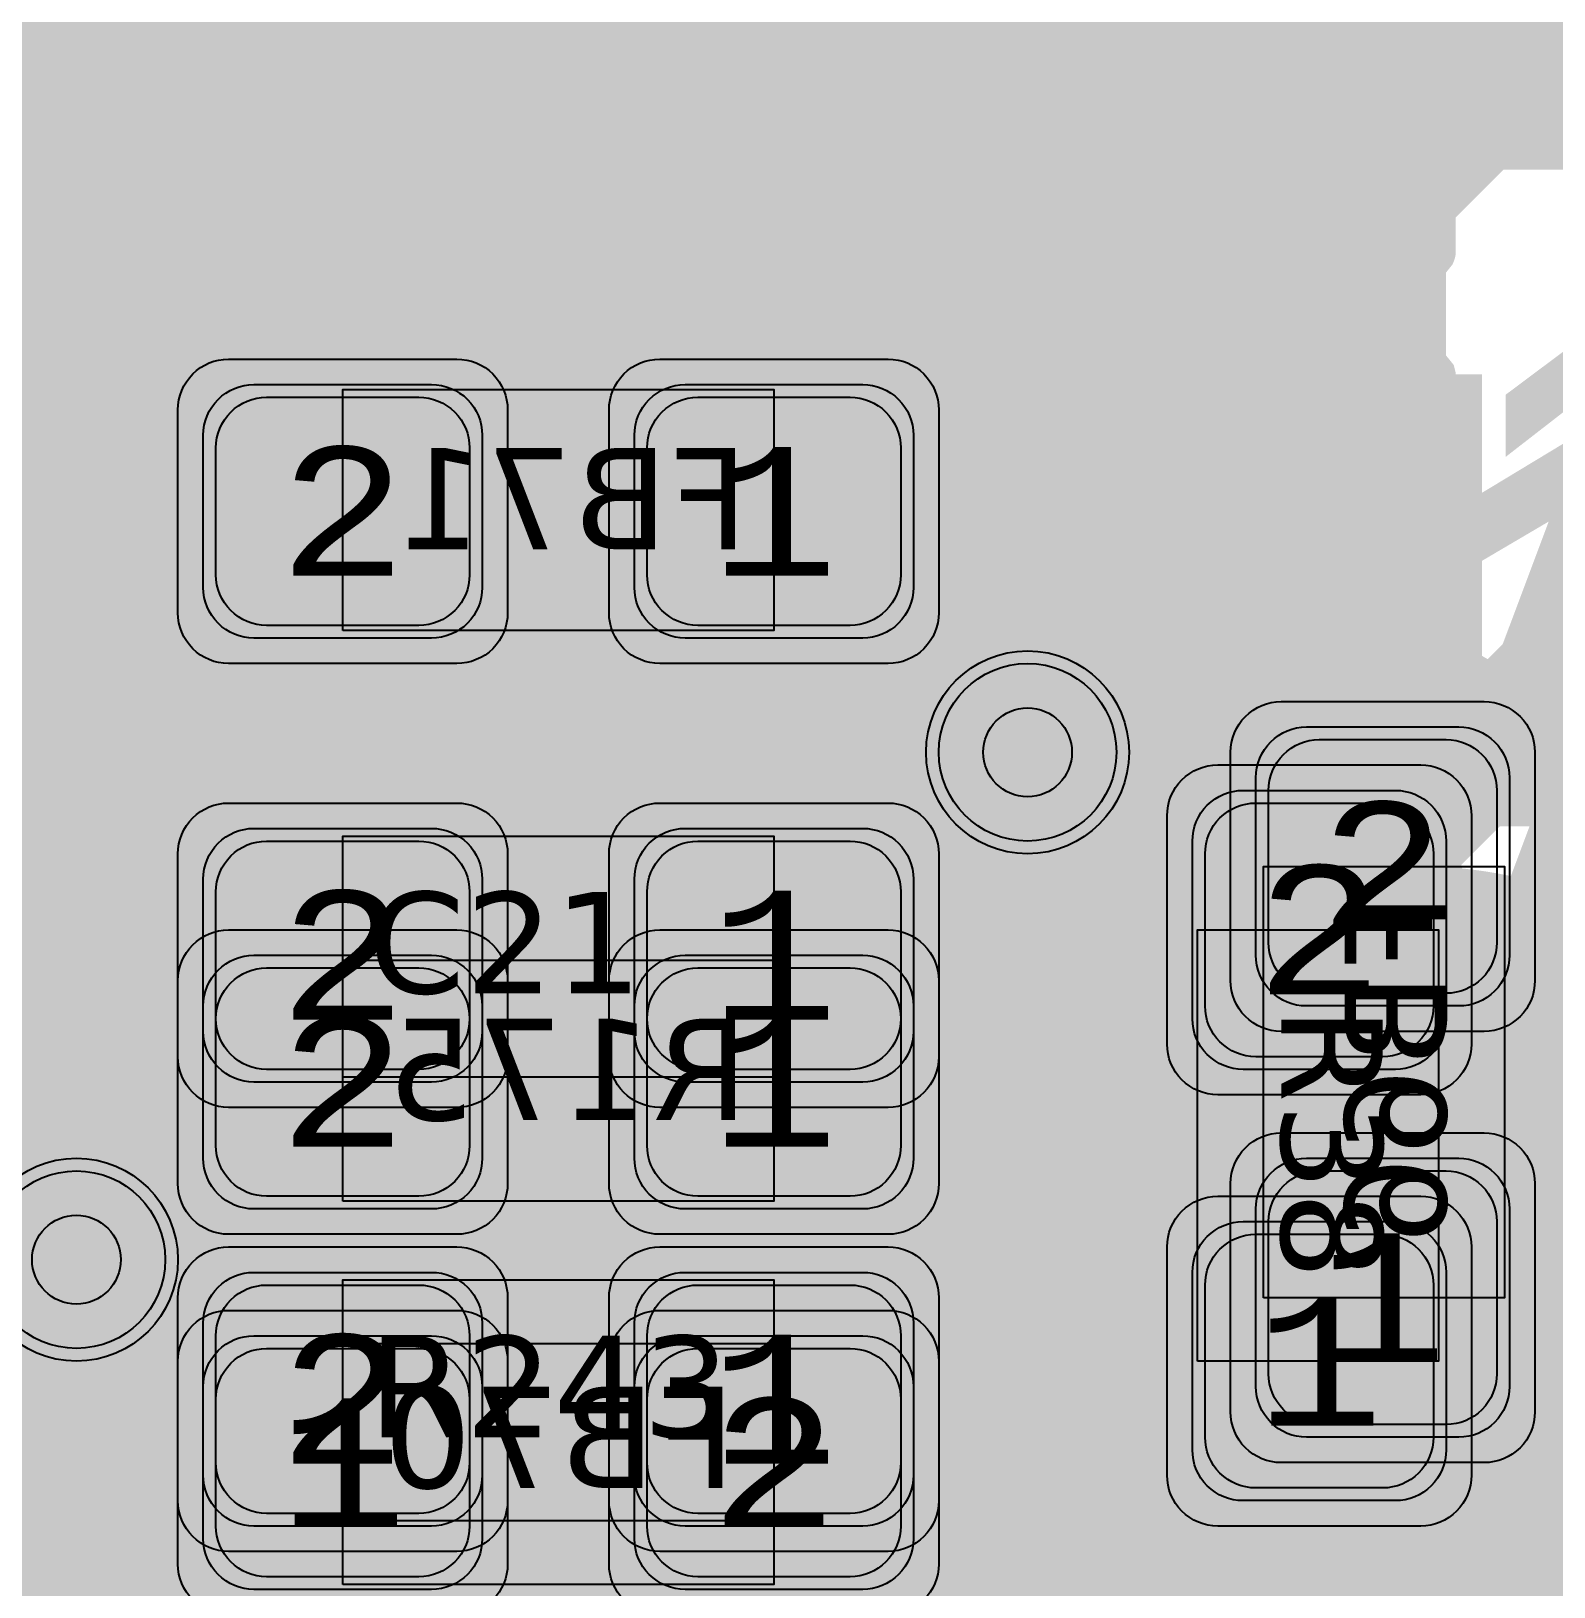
# Model space of a CAD drawing. Extents: x -28 to 199, y -61 to 255.
# Drawn here: x 46.42 to 52.42, y 125.01 to 131.14 of the extents above; entities that cross this region are included whole.
import ezdxf
from ezdxf.enums import TextEntityAlignment as Align

# ---------------------------------------------------------------- set-up
doc = ezdxf.new("R2010")
doc.units = 0
doc.header["$MEASUREMENT"] = 0
for name, color, linetype in [('ASSEMBLY_OUTLINES_BTM', 191, 'CONTINUOUS'), ('ASSEMBLY_OUTLINES_TOP', 102, 'CONTINUOUS'), ('ASSEMBLY_PART_NUMBERS_BTM', 191, 'CONTINUOUS'), ('ASSEMBLY_PART_NUMBERS_TOP', 102, 'CONTINUOUS'), ('ASSEMBLY_REF_DES_BTM', 191, 'CONTINUOUS'), ('ASSEMBLY_REF_DES_TOP', 102, 'CONTINUOUS'), ('DRILL_DRAWING', 21, 'CONTINUOUS'), ('GENERATED_SILKSCREEN_BTM', 255, 'CONTINUOUS'), ('GENERATED_SILKSCREEN_TOP', 140, 'CONTINUOUS'), ('PART_PADS_SMD_BTM', 10, 'CONTINUOUS'), ('PART_PADS_SMD_TOP', 150, 'CONTINUOUS'), ('PIN_NUMBERS_BTM', 8, 'CONTINUOUS'), ('PIN_NUMBERS_TOP', 8, 'CONTINUOUS'), ('PLACEMENT_OUTLINES_BTM', 222, 'CONTINUOUS'), ('PLACEMENT_OUTLINES_TOP', 130, 'CONTINUOUS'), ('PLANE_SHAPES_LAYER_2', 230, 'CONTINUOUS'), ('PLANE_SHAPES_LAYER_3', 81, 'CONTINUOUS'), ('SILKSCREEN_OUTLINES_BTM', 211, 'CONTINUOUS'), ('SILKSCREEN_OUTLINES_TOP', 150, 'CONTINUOUS'), ('SILKSCREEN_REF_DES_BTM', 211, 'CONTINUOUS'), ('SILKSCREEN_REF_DES_TOP', 150, 'CONTINUOUS'), ('SOLDERMASK_PADS_BTM', 12, 'CONTINUOUS'), ('SOLDERMASK_PADS_TOP', 180, 'CONTINUOUS'), ('SOLDERPASTE_PADS_BTM', 12, 'CONTINUOUS'), ('SOLDERPASTE_PADS_TOP', 180, 'CONTINUOUS'), ('TRACES_LAYER_3', 81, 'CONTINUOUS'), ('TRACES_LAYER_BOTTOM', 10, 'CONTINUOUS'), ('TRACES_LAYER_TOP', 150, 'CONTINUOUS'), ('VIA_HOLES_LAYER_2', 30, 'CONTINUOUS'), ('VIA_HOLES_LAYER_3', 30, 'CONTINUOUS'), ('VIA_HOLES_LAYER_BOTTOM', 30, 'CONTINUOUS'), ('VIA_HOLES_LAYER_TOP', 30, 'CONTINUOUS'), ('VIA_PADS_LAYER_2', 230, 'CONTINUOUS'), ('VIA_PADS_LAYER_3', 81, 'CONTINUOUS'), ('VIA_PADS_LAYER_BOTTOM', 10, 'CONTINUOUS'), ('VIA_PADS_LAYER_TOP', 150, 'CONTINUOUS')]:
    doc.layers.add(name, color=color, linetype=linetype)
doc.styles.add('COURIER_NEW', font='COUR.TTF')
doc.styles.add('VERDANA', font='verdana.TTF')
doc.styles.add('VERIBEST_GERBER_0', font='txt')

msp = doc.modelspace()

# ---------------------------------------------------------------- hatches: boundary and pattern name
at = {"layer": 'PLANE_SHAPES_LAYER_2'}
h = msp.add_hatch(color=256, dxfattribs=at)
h.paths.add_polyline_path([(169.5, 129.25), (149.5, 129.25), (142.25, 122), (142.25, 90.5), (147.5, 90.5), (147.5, 80), (154, 80), (154, 69.25), (131.75, 69.25), (131.75, 73.25), (121.25, 73.25), (121.25, 81), (110.5, 81), (110.5, 125.75), (106.5, 125.75), (106.5, 128.75), (93.5, 128.75), (93.5, 120.25), (91.75, 120.25), (91.75, 121.5), (80, 121.5), (80, 118.25), (73.25, 118.25), (73.25, 124.5), (67.5, 124.5), (67.5, 128), (57.75, 128), (57.75, 120.25), (55.25, 120.25), (55.25, 121.5), (47.5, 121.5), (47.5, 119), (35, 119), (35, 134.75), (32.75, 134.75), (32.75, 159.75), (29.25, 159.75), (29.25, 175.25), (22.5, 175.25), (22.5, 195.25), (17.25, 195.25), (17.25, 198), (22.5, 198), (22.5, 216.5), (40.25, 216.5), (40.25, 235.5), (54.5, 235.5), (54.5, 254), (87.25, 254), (87.25, 236.25), (86.25, 236.25), (86.25, 228.75), (81, 228.75), (81, 218.75), (95.25, 218.75), (95.25, 194.5), (87, 194.5), (87, 172), (131.1, 172), (131.1, 208.75), (115.5, 208.75), (115.5, 213.75), (106.75, 213.75), (106.75, 218.75), (110.25, 222.25), (110.25, 226.25), (142.5, 226.25), (142.5, 221.5), (160.5, 221.5), (160.5, 240.75), (169.5, 240.75)])
h.paths.add_polyline_path([(35.5, 149.5), (41.75, 149.5), (41.75, 152), (39.25, 152), (39.25, 154), (37.75, 154), (37.75, 152), (35.5, 152)], flags=16)
h.paths.add_polyline_path([(37.5, 125.75), (37.5, 128.75), (42.75, 128.75), (42.75, 125.75)], flags=16)
h.paths.add_polyline_path([(52, 127.75), (52, 130.75), (54.25, 130.75), (54.25, 127.75)], flags=16)
h.paths.add_polyline_path([(50.75, 219.5), (50.75, 226.5), (71.75, 226.5), (71.75, 219.5)], flags=16)
h.paths.add_polyline_path([(66.5, 150.75), (66.5, 177.5), (72.25, 177.5), (72.25, 150.75)], flags=16)
h.paths.add_polyline_path([(47.25, 185.25), (73, 185.25), (73, 188.25), (70.25, 188.25), (70.25, 191), (47.25, 191)], flags=16)
h.paths.add_polyline_path([(84.5, 208), (84.5, 212.75), (85, 212.75), (85, 208)], flags=16)
h.paths.add_polyline_path([(61.5, 137.25), (87.75, 137.25), (87.75, 140.5), (84.75, 140.5), (84.75, 143), (61.5, 143)], flags=16)
h.paths.add_polyline_path([(88.75, 127), (88.75, 130), (91, 130), (91, 127)], flags=16)
h.paths.add_polyline_path([(85.5, 130.25), (85.5, 132.5), (91, 132.5), (91, 130.25)], flags=16)
h.paths.add_polyline_path([(108.75, 142.25), (135.75, 142.25), (135.75, 145.75), (132.25, 145.75), (132.25, 149), (108.75, 149)], flags=16)
h.paths.add_polyline_path([(114.25, 126.75), (140.75, 126.75), (140.75, 129.75), (137.25, 129.75), (137.25, 133), (114.25, 133)], flags=16)
h.paths.add_polyline_path([(155.25, 180.25), (166.25, 180.25), (166.25, 186.25), (152.25, 186.25), (152.25, 183), (155.25, 183)], flags=16)
at = {"layer": 'PLANE_SHAPES_LAYER_3'}
h = msp.add_hatch(color=256, dxfattribs=at)
h.paths.add_polyline_path([(169.5, 129.25), (149.5, 129.25), (142.25, 122), (142.25, 90.5), (147.5, 90.5), (147.5, 80), (154, 80), (154, 69.25), (131.75, 69.25), (131.75, 73.25), (121.25, 73.25), (121.25, 81), (110.5, 81), (110.5, 125.75), (106.5, 125.75), (106.5, 128.75), (93.5, 128.75), (93.5, 120.25), (91.75, 120.25), (91.75, 121.5), (80, 121.5), (80, 118.25), (73.25, 118.25), (73.25, 124.5), (67.5, 124.5), (67.5, 127.75), (58.25, 127.75), (58.25, 130.25), (88.75, 130.25), (88.75, 127), (91, 127), (91, 132.5), (55, 132.5), (55, 131.25), (52, 131.25), (52, 127.75), (55, 127.75), (55, 127.25), (57.75, 127.25), (57.75, 120.25), (55.25, 120.25), (55.25, 121.5), (47.5, 121.5), (47.5, 119), (35, 119), (35, 134.75), (32.75, 134.75), (32.75, 159.75), (29.25, 159.75), (29.25, 175.25), (22.5, 175.25), (22.5, 195.25), (17.25, 195.25), (17.25, 198), (22.5, 198), (22.5, 216.5), (40.25, 216.5), (40.25, 235.5), (54.5, 235.5), (54.5, 254), (87.25, 254), (87.25, 236.25), (86.25, 236.25), (86.25, 228.75), (81, 228.75), (81, 218.75), (95.25, 218.75), (95.25, 194.5), (87, 194.5), (87, 172), (131.1, 172), (131.1, 208.75), (115.5, 208.75), (115.5, 213.75), (106.75, 213.75), (106.75, 218.75), (110.25, 222.25), (110.25, 226.25), (142.5, 226.25), (142.5, 221.5), (160.5, 221.5), (160.5, 240.75), (169.5, 240.75)])
h.paths.add_polyline_path([(35.5, 149.5), (41.75, 149.5), (41.75, 152), (39.25, 152), (39.25, 154), (37.75, 154), (37.75, 152), (35.5, 152)], flags=16)
h.paths.add_polyline_path([(37.5, 125.75), (37.5, 128.75), (42.75, 128.75), (42.75, 125.75)], flags=16)
h.paths.add_polyline_path([(50.75, 219.5), (50.75, 226.5), (71.75, 226.5), (71.75, 219.5)], flags=16)
h.paths.add_polyline_path([(66.5, 150.75), (66.5, 177.5), (72.25, 177.5), (72.25, 150.75)], flags=16)
h.paths.add_polyline_path([(47.25, 185.25), (73, 185.25), (73, 188.25), (70.25, 188.25), (70.25, 191), (47.25, 191)], flags=16)
h.paths.add_polyline_path([(84.5, 208), (84.5, 212.75), (85, 212.75), (85, 208)], flags=16)
h.paths.add_polyline_path([(61.5, 137.25), (87.75, 137.25), (87.75, 140.5), (84.75, 140.5), (84.75, 143), (61.5, 143)], flags=16)
h.paths.add_polyline_path([(108.75, 142.25), (135.75, 142.25), (135.75, 145.75), (132.25, 145.75), (132.25, 149), (108.75, 149)], flags=16)
h.paths.add_polyline_path([(114.25, 126.75), (140.75, 126.75), (140.75, 129.75), (137.25, 129.75), (137.25, 133), (114.25, 133)], flags=16)
h.paths.add_polyline_path([(155.25, 180.25), (166.25, 180.25), (166.25, 186.25), (152.25, 186.25), (152.25, 183), (155.25, 183)], flags=16)
at = {"layer": 'VIA_HOLES_LAYER_2'}
h = msp.add_hatch(color=256, dxfattribs=at)
edge = h.paths.add_edge_path()
edge.add_arc((50.35, 128.3), 0.175, 0, 360)
h = msp.add_hatch(color=256, dxfattribs=at)
edge = h.paths.add_edge_path()
edge.add_arc((46.6, 126.3), 0.175, 0, 360)
at = {"layer": 'VIA_HOLES_LAYER_3'}
h = msp.add_hatch(color=256, dxfattribs=at)
edge = h.paths.add_edge_path()
edge.add_arc((50.35, 128.3), 0.175, 0, 360)
h = msp.add_hatch(color=256, dxfattribs=at)
edge = h.paths.add_edge_path()
edge.add_arc((46.6, 126.3), 0.175, 0, 360)
at = {"layer": 'VIA_HOLES_LAYER_BOTTOM'}
h = msp.add_hatch(color=256, dxfattribs=at)
edge = h.paths.add_edge_path()
edge.add_arc((50.35, 128.3), 0.175, 0, 360)
h = msp.add_hatch(color=256, dxfattribs=at)
edge = h.paths.add_edge_path()
edge.add_arc((46.6, 126.3), 0.175, 0, 360)
at = {"layer": 'VIA_HOLES_LAYER_TOP'}
h = msp.add_hatch(color=256, dxfattribs=at)
edge = h.paths.add_edge_path()
edge.add_arc((50.35, 128.3), 0.175, 0, 360)
h = msp.add_hatch(color=256, dxfattribs=at)
edge = h.paths.add_edge_path()
edge.add_arc((46.6, 126.3), 0.175, 0, 360)

# ---------------------------------------------------------------- linework, layer by layer
at = {"layer": 'ASSEMBLY_OUTLINES_BTM'}
for points in [[(47.65, 128.78), (47.65, 129.73), (49.35, 129.73), (49.35, 128.78)], [(51.28, 126.15), (51.28, 127.85), (52.23, 127.85), (52.23, 126.15)], [(47.65, 126.53), (47.65, 127.48), (49.35, 127.48), (49.35, 126.53)], [(47.65, 125.02), (47.65, 125.97), (49.35, 125.97), (49.35, 125.02)]]:
    msp.add_lwpolyline(points, close=True, dxfattribs=at)
at = {"layer": 'ASSEMBLY_OUTLINES_TOP'}
for points in [[(47.65, 127.02), (47.65, 127.97), (49.35, 127.97), (49.35, 127.02)], [(51.02, 125.9), (51.02, 127.6), (51.97, 127.6), (51.97, 125.9)], [(47.65, 125.27), (47.65, 126.22), (49.35, 126.22), (49.35, 125.27)]]:
    msp.add_lwpolyline(points, close=True, dxfattribs=at)
at = {"layer": 'GENERATED_SILKSCREEN_BTM', "const_width": 0.15}
for points in [[(47.4592, 130.1092), (47.4656, 130.1076), (47.4696, 130.1044), (47.4712, 130.0988), (47.472, 130.0924), (47.4712, 130.0868), (47.4696, 130.0812), (47.4656, 130.0772), (47.4592, 130.0764), (47.1472, 130.0764), (47.1416, 130.0772), (47.1368, 130.0812), (47.1344, 130.0868), (47.1336, 130.0924), (47.1344, 130.0988), (47.1368, 130.1044), (47.1416, 130.1076), (47.1472, 130.1092), (47.288, 130.1092), (47.288, 130.8604), (47.2888, 130.866), (47.2912, 130.87), (47.2952, 130.8724), (47.3008, 130.8732), (47.3048, 130.874), (47.3088, 130.874), (47.312, 130.8724), (47.3152, 130.8692), (47.4712, 130.65), (47.4728, 130.6468), (47.4736, 130.6444), (47.4736, 130.6388), (47.4712, 130.634), (47.4672, 130.63), (47.4624, 130.6268), (47.4568, 130.6252), (47.4536, 130.6252), (47.4512, 130.626), (47.4472, 130.6308), (47.3192, 130.81), (47.3192, 130.1092), (47.4592, 130.1092)], [(48.22, 130.1004), (48.2216, 130.0948), (48.2208, 130.0892), (48.2176, 130.0844), (48.2128, 130.0812), (48.2072, 130.0796), (48.2016, 130.0788), (48.1968, 130.0804), (48.1928, 130.0852), (47.7616, 130.8524), (47.76, 130.8564), (47.76, 130.8596), (47.76, 130.8628), (47.7616, 130.866), (47.764, 130.8708), (47.7672, 130.874), (47.7712, 130.8756), (47.7752, 130.8764), (48.3152, 130.8764), (48.3208, 130.8748), (48.3256, 130.8708), (48.328, 130.866), (48.3288, 130.8596), (48.328, 130.854), (48.3256, 130.8484), (48.3208, 130.8444), (48.3152, 130.8436), (47.8024, 130.8436), (48.22, 130.1004)], [(48.5416, 130.7564), (48.6448, 130.8708), (48.6504, 130.8748), (48.656, 130.8764), (49.0712, 130.8764), (49.0768, 130.8748), (49.0816, 130.8708), (49.0856, 130.866), (49.0872, 130.8604), (49.0872, 130.5108), (49.0872, 130.5084), (49.0872, 130.506), (49.0872, 130.0924), (49.0856, 130.0868), (49.0816, 130.0812), (49.0768, 130.0772), (49.0712, 130.0764), (48.6512, 130.0764), (48.52, 130.1908), (48.5168, 130.1956), (48.5152, 130.202), (48.5152, 130.3732), (48.6328, 130.506), (48.5488, 130.5732), (48.5464, 130.5764), (48.544, 130.5804), (48.5424, 130.5844), (48.5416, 130.5868), (48.5416, 130.7564)], [(49.2872, 130.8436), (49.2816, 130.8452), (49.2768, 130.8484), (49.2744, 130.854), (49.2736, 130.8596), (49.2744, 130.866), (49.2768, 130.8708), (49.2816, 130.8748), (49.2872, 130.8764), (49.8272, 130.8764), (49.8328, 130.8748), (49.8376, 130.8708), (49.8416, 130.866), (49.8432, 130.8604), (49.8432, 130.0924), (49.8416, 130.0868), (49.8376, 130.082), (49.8328, 130.0796), (49.8272, 130.0788), (49.8208, 130.0796), (49.8152, 130.082), (49.8112, 130.0868), (49.8096, 130.0924), (49.8096, 130.4964), (49.4472, 130.4964), (49.4416, 130.4972), (49.4368, 130.5012), (49.4344, 130.5068), (49.4336, 130.5124), (49.4344, 130.518), (49.4368, 130.5236), (49.4416, 130.5276), (49.4472, 130.5292), (49.8096, 130.5292), (49.8096, 130.8436), (49.2872, 130.8436)], [(49.0536, 130.8436), (48.664, 130.8436), (48.5744, 130.7436), (48.5744, 130.5956), (48.6632, 130.5244), (49.0536, 130.5244), (49.0536, 130.8436)], [(49.0536, 130.4916), (48.6648, 130.4916), (48.5472, 130.3596), (48.5472, 130.2092), (48.6632, 130.1092), (49.0536, 130.1092), (49.0536, 130.4916)], [(51.3368, 124.6368), (51.3368, 125.1768), (51.3384, 125.1824), (51.3424, 125.1864), (51.3472, 125.1912), (51.3528, 125.1928), (52.1208, 125.1928), (52.1264, 125.1912), (52.1312, 125.1872), (52.1336, 125.1824), (52.1344, 125.1768), (52.1336, 125.1704), (52.1312, 125.1648), (52.1264, 125.1608), (52.1208, 125.1592), (51.7168, 125.1592), (51.7168, 124.7968)], [(51.684, 124.7968), (51.684, 125.1592), (51.3696, 125.1592), (51.3696, 124.6368)]]:
    msp.add_lwpolyline(points, dxfattribs=at)
for points in [[(48.792098, 129.730005, 1.22306e-05), (48.792089, 129.729995), (48.207911, 129.729995, 1.22306e-05), (48.207902, 129.730005), (48.792098, 129.730005)], [(48.783844, 128.779995), (48.216156, 128.779995, 1.1642e-05), (48.216164, 128.780005), (48.783836, 128.780005, 1.1642e-05), (48.783844, 128.779995)], [(48.792098, 127.480005, 1.22306e-05), (48.792089, 127.479995), (48.207911, 127.479995, 1.22306e-05), (48.207902, 127.480005), (48.792098, 127.480005)], [(51.280005, 126.716164, 1.1642e-05), (51.279995, 126.716156), (51.279995, 127.283844, 1.1642e-05), (51.280005, 127.283836), (51.280005, 126.716164)], [(52.230005, 126.707902, 1.22306e-05), (52.229995, 126.707911), (52.229995, 127.292089, 1.22306e-05), (52.230005, 127.292098), (52.230005, 126.707902)], [(48.783844, 126.529995), (48.216156, 126.529995, 1.1642e-05), (48.216164, 126.530005), (48.783836, 126.530005, 1.1642e-05), (48.783844, 126.529995)], [(48.783844, 125.970005, 1.1642e-05), (48.783836, 125.969995), (48.216164, 125.969995, 1.1642e-05), (48.216156, 125.970005), (48.783844, 125.970005)], [(48.792098, 125.019995), (48.207902, 125.019995, 1.22306e-05), (48.207911, 125.020005), (48.792089, 125.020005, 1.22306e-05), (48.792098, 125.019995)]]:
    msp.add_lwpolyline(points, format="xyb", dxfattribs=at)
at = {"layer": 'GENERATED_SILKSCREEN_TOP', "const_width": 0.15}
for points in [[(46.2286, 130.9904), (47.0122, 130.9904), (47.0206, 130.9928), (47.0278, 130.9976), (47.0314, 131.006), (47.0326, 131.0144), (47.0314, 131.024), (47.0278, 131.0312), (47.0206, 131.0372), (47.0122, 131.0396), (46.2022, 131.0396)], [(51.6592, 130.1256), (51.6608, 130.1232), (51.6648, 130.1224), (51.6688, 130.12), (51.6728, 130.12), (51.8376, 130.12), (51.8416, 130.12), (51.844, 130.1224), (51.8464, 130.1224), (51.8472, 130.1232), (51.848, 130.124), (51.8504, 130.1256), (51.96, 130.2616), (51.9616, 130.2656), (51.9624, 130.268), (51.9632, 130.272), (51.9632, 130.6752), (51.9616, 130.6824), (51.9576, 130.6864), (51.9536, 130.6912), (51.9472, 130.6928), (51.1792, 130.6928), (51.1728, 130.6912), (51.1688, 130.6872), (51.1664, 130.6824), (51.1656, 130.6768), (51.1664, 130.6704), (51.1688, 130.6648), (51.1728, 130.6608), (51.1792, 130.6592), (51.5472, 130.6592), (51.5472, 130.2832), (51.1744, 130.152), (51.1688, 130.1488), (51.1656, 130.1432), (51.1648, 130.1368), (51.1664, 130.132), (51.1696, 130.1272), (51.1736, 130.1232), (51.1784, 130.1208), (51.1848, 130.1224), (51.5576, 130.2536), (51.6592, 130.1256)], [(46.189, 130.01), (46.3918, 129.8444), (46.3954, 129.842), (46.4002, 129.842), (46.405, 129.8396), (46.8094, 129.8396), (46.813, 129.8396), (46.8142, 129.8408), (46.8154, 129.8408), (46.8178, 129.842), (46.8202, 129.842), (46.825, 129.8444), (47.0278, 130.01), (47.0314, 130.0136), (47.0326, 130.016), (47.035, 130.0232), (47.0362, 130.028), (47.0362, 130.4384), (47.035, 130.4432), (47.0326, 130.4504), (47.0326, 130.4528), (47.0314, 130.454), (47.029, 130.4564), (47.0278, 130.4588), (46.825, 130.622), (46.819, 130.6244), (46.8142, 130.6256), (46.8094, 130.6268), (46.405, 130.6268)], [(46.405, 130.6268), (46.4002, 130.6256), (46.3966, 130.6244), (46.3918, 130.622), (46.2286, 130.49)], [(51.9304, 130.6592), (51.9304, 130.276), (51.8296, 130.152), (51.6808, 130.152), (51.5792, 130.276), (51.5792, 130.6592), (51.9304, 130.6592)], [(46.2178, 130.4192), (46.4134, 130.5788), (46.801, 130.5788), (46.9882, 130.4264), (46.9882, 130.04), (46.801, 129.89), (46.4134, 129.89), (46.2178, 130.0484)], [(51.1664, 129.7944), (51.276, 129.9296), (51.28, 129.9336), (51.2824, 129.9344), (51.2848, 129.9344), (51.2904, 129.9336), (51.296, 129.9304), (51.3008, 129.9264), (51.3032, 129.9216), (51.304, 129.916), (51.3024, 129.9104), (51.196, 129.78), (51.196, 129.5216), (51.2968, 129.3968), (51.4456, 129.3968), (51.5472, 129.52), (51.5472, 129.6528), (51.5488, 129.6592), (51.552, 129.6632), (51.5576, 129.6656), (51.5632, 129.6664), (51.5688, 129.6656), (51.5744, 129.6632), (51.5776, 129.6592), (51.5792, 129.6528), (51.5792, 129.52), (51.6808, 129.3968), (51.8296, 129.3968), (51.9304, 129.5216), (51.9304, 129.78), (51.824, 129.9104), (51.8224, 129.916), (51.8232, 129.9216), (51.8256, 129.9264), (51.8304, 129.9304), (51.836, 129.9336), (51.8416, 129.9344), (51.844, 129.9344), (51.8464, 129.9336), (51.8504, 129.9296), (51.96, 129.7944), (51.9608, 129.792), (51.9616, 129.7896), (51.9624, 129.7888), (51.9632, 129.7856), (51.9632, 129.516), (51.9624, 129.512), (51.9616, 129.5104), (51.9608, 129.508), (51.96, 129.5056), (51.8504, 129.3704), (51.8472, 129.368), (51.8432, 129.3672), (51.8408, 129.3656), (51.8376, 129.3648), (51.6728, 129.3648), (51.6704, 129.3656), (51.6648, 129.3672), (51.6616, 129.368), (51.6592, 129.3704), (51.5632, 129.488), (51.4672, 129.3704), (51.4656, 129.3696), (51.464, 129.368), (51.4632, 129.3672), (51.4616, 129.3672), (51.456, 129.3656), (51.4536, 129.3648), (51.2888, 129.3648), (51.2848, 129.3656), (51.2816, 129.3672), (51.2784, 129.368), (51.276, 129.3704), (51.1664, 129.5056), (51.1648, 129.5088), (51.164, 129.5096), (51.164, 129.512), (51.164, 129.5128), (51.1632, 129.5136), (51.1632, 129.516), (51.1632, 129.7856), (51.164, 129.7888), (51.1648, 129.792), (51.1664, 129.7944)], [(49.1836, 128.4792), (49.1772, 128.4776), (49.174, 128.4744), (49.1716, 128.4688), (49.1708, 128.4624), (49.1716, 128.4568), (49.174, 128.4512), (49.1772, 128.4472), (49.1836, 128.4464), (49.4956, 128.4464), (49.5012, 128.4472), (49.506, 128.4512), (49.5084, 128.4568), (49.5092, 128.4624), (49.5084, 128.4688), (49.506, 128.4744), (49.5012, 128.4776), (49.4956, 128.4792), (49.3548, 128.4792), (49.3548, 129.2304), (49.354, 129.236), (49.3516, 129.24), (49.3476, 129.2424), (49.342, 129.2432), (49.338, 129.244), (49.334, 129.244), (49.3308, 129.2424), (49.3276, 129.2392), (49.1716, 129.02), (49.1692, 129.0144), (49.1692, 129.0088), (49.1716, 129.004), (49.1756, 129), (49.1804, 128.9968), (49.186, 128.9952), (49.1892, 128.9952), (49.1916, 128.996), (49.1956, 129.0008), (49.3236, 129.18), (49.3236, 128.4792), (49.1836, 128.4792)], [(47.6996, 128.4496), (47.5652, 128.5592), (47.5612, 128.5616), (47.5604, 128.5648), (47.5588, 128.568), (47.558, 128.572), (47.558, 129.1208), (47.5588, 129.1248), (47.5604, 129.128), (47.562, 129.1296), (47.5628, 129.1312), (47.5644, 129.1336), (47.6996, 129.2432), (47.702, 129.244), (47.7044, 129.2448), (47.7052, 129.2456), (47.7084, 129.2464), (47.978, 129.2464), (47.982, 129.2456), (47.9836, 129.2448), (47.986, 129.244), (47.9884, 129.2432), (48.1236, 129.1336), (48.1268, 129.1296), (48.1284, 129.1232), (48.1276, 129.1184), (48.126, 129.1144), (48.1236, 129.1112), (48.1196, 129.108), (48.1156, 129.1056), (48.1116, 129.1048), (48.1076, 129.1048), (48.1044, 129.1072), (47.9724, 129.2136), (47.714, 129.2136), (47.5908, 129.1128), (47.5908, 128.58), (47.714, 128.4792), (47.9724, 128.4792), (48.1044, 128.5856), (48.1076, 128.5872), (48.1116, 128.588), (48.1156, 128.5872), (48.1196, 128.5848), (48.1236, 128.5816), (48.126, 128.5776), (48.1276, 128.5728), (48.1284, 128.568), (48.1268, 128.5632), (48.1236, 128.5592), (47.9884, 128.4496), (47.9852, 128.448), (47.9844, 128.4472), (47.982, 128.4472), (47.9812, 128.4464), (47.9804, 128.4464), (47.978, 128.4464), (47.7084, 128.4464), (47.7052, 128.4472), (47.702, 128.448), (47.6996, 128.4496)], [(48.7436, 129.2432), (48.878, 129.1336), (48.8804, 129.1296), (48.8812, 129.1264), (48.8828, 129.124), (48.8836, 129.1208), (48.8836, 129.0112), (48.8828, 129.008), (48.8812, 129.0032), (48.8804, 128.9992), (48.878, 128.9976), (48.3452, 128.5648), (48.3452, 128.4792), (48.8676, 128.4792), (48.8732, 128.4776), (48.878, 128.4744), (48.8804, 128.4688), (48.8812, 128.4624), (48.8804, 128.4568), (48.878, 128.4512), (48.8732, 128.448), (48.8676, 128.4464), (48.3284, 128.4464), (48.322, 128.448), (48.318, 128.452), (48.314, 128.456), (48.3124, 128.4624), (48.3124, 128.572), (48.3132, 128.5744), (48.3148, 128.58), (48.3164, 128.5824), (48.318, 128.584), (48.3196, 128.5856), (48.8516, 129.0192), (48.8516, 129.1128), (48.7268, 129.2136), (48.4684, 129.2136), (48.338, 129.1072), (48.3324, 129.1056), (48.3268, 129.1064), (48.322, 129.1088), (48.3188, 129.1136), (48.3156, 129.1184), (48.3148, 129.124), (48.3148, 129.1272), (48.3156, 129.1296), (48.3196, 129.1336), (48.454, 129.2432), (48.4572, 129.244), (48.4596, 129.2448), (48.4604, 129.2456), (48.4636, 129.2464), (48.7332, 129.2464), (48.7364, 129.2456), (48.7372, 129.2456), (48.738, 129.2448), (48.7404, 129.244), (48.7436, 129.2432)], [(51.668, 128.6432), (51.5912, 128.6688), (51.5144, 128.6432), (51.512, 128.6432), (51.5088, 128.6424), (51.2616, 128.6424), (51.2592, 128.6424), (51.2568, 128.6432), (51.2536, 128.644), (51.2504, 128.6472), (51.168, 128.7272), (51.1648, 128.7304), (51.164, 128.7352), (51.1632, 128.7384), (51.1632, 129.032), (51.1632, 129.0344), (51.164, 129.0368), (51.1648, 129.04), (51.168, 129.0432), (51.2504, 129.1232), (51.2536, 129.1264), (51.2568, 129.128), (51.2616, 129.128), (51.5088, 129.128), (51.512, 129.128), (51.5136, 129.128), (51.5144, 129.1272), (51.5912, 129.1016), (51.668, 129.1272), (51.6688, 129.128), (51.6736, 129.128), (51.8656, 129.128), (51.8688, 129.128), (51.8728, 129.1264), (51.8768, 129.1232), (51.9592, 129.0432), (51.9616, 129.04), (51.9624, 129.0368), (51.9632, 129.0344), (51.9632, 129.032), (51.9632, 128.7384), (51.9624, 128.7352), (51.9616, 128.7304), (51.9592, 128.7272), (51.8768, 128.6472), (51.872, 128.644), (51.8688, 128.6432), (51.8656, 128.6424), (51.6736, 128.6424), (51.6704, 128.6424), (51.6688, 128.6432), (51.668, 128.6432)], [(51.5056, 129.096), (51.2688, 129.096), (51.196, 129.024), (51.196, 128.7448), (51.2688, 128.6744), (51.5056, 128.6744), (51.5744, 128.6976), (51.5744, 129.0744), (51.5056, 129.096)], [(51.8568, 129.096), (51.6752, 129.096), (51.6064, 129.0744), (51.6064, 128.6976), (51.6752, 128.6744), (51.8568, 128.6744), (51.9304, 128.7448), (51.9304, 129.024), (51.8568, 129.096)]]:
    msp.add_lwpolyline(points, dxfattribs=at)
for points in [[(48.783844, 127.970005, 1.1642e-05), (48.783836, 127.969995), (48.216164, 127.969995, 1.1642e-05), (48.216156, 127.970005), (48.783844, 127.970005)], [(48.792098, 127.019995), (48.207902, 127.019995, 1.22306e-05), (48.207911, 127.020005), (48.792089, 127.020005, 1.22306e-05), (48.792098, 127.019995)], [(51.020005, 126.457911, 1.22306e-05), (51.019995, 126.457902), (51.019995, 127.042098, 1.22306e-05), (51.020005, 127.042089), (51.020005, 126.457911)], [(51.970005, 126.466156, 1.1642e-05), (51.969995, 126.466164), (51.969995, 127.033836, 1.1642e-05), (51.970005, 127.033844), (51.970005, 126.466156)], [(48.783844, 126.220005, 1.1642e-05), (48.783836, 126.219995), (48.216164, 126.219995, 1.1642e-05), (48.216156, 126.220005), (48.783844, 126.220005)], [(48.792098, 125.269995), (48.207902, 125.269995, 1.22306e-05), (48.207911, 125.270005), (48.792089, 125.270005, 1.22306e-05), (48.792098, 125.269995)]]:
    msp.add_lwpolyline(points, format="xyb", dxfattribs=at)
at = {"layer": 'PART_PADS_SMD_BTM'}
for points in [[(48.2, 128.95, -0.4142135624), (48, 128.75), (47.3, 128.75, -0.4142135624), (47.1, 128.95), (47.1, 129.55, -0.4142135624), (47.3, 129.75), (48, 129.75, -0.4142135624), (48.2, 129.55)], [(49.9, 128.95, -0.4142135624), (49.7, 128.75), (49, 128.75, -0.4142135624), (48.8, 128.95), (48.8, 129.55, -0.4142135624), (49, 129.75), (49.7, 129.75, -0.4142135624), (49.9, 129.55)], [(51.45, 127.3, -0.4142135624), (51.25, 127.5), (51.25, 128.2, -0.4142135624), (51.45, 128.4), (52.05, 128.4, -0.4142135624), (52.25, 128.2), (52.25, 127.5, -0.4142135624), (52.05, 127.3)], [(48.2, 126.7, -0.4142135624), (48, 126.5), (47.3, 126.5, -0.4142135624), (47.1, 126.7), (47.1, 127.3, -0.4142135624), (47.3, 127.5), (48, 127.5, -0.4142135624), (48.2, 127.3)], [(49.9, 126.7, -0.4142135624), (49.7, 126.5), (49, 126.5, -0.4142135624), (48.8, 126.7), (48.8, 127.3, -0.4142135624), (49, 127.5), (49.7, 127.5, -0.4142135624), (49.9, 127.3)], [(51.45, 125.6, -0.4142135624), (51.25, 125.8), (51.25, 126.5, -0.4142135624), (51.45, 126.7), (52.05, 126.7, -0.4142135624), (52.25, 126.5), (52.25, 125.8, -0.4142135624), (52.05, 125.6)], [(47.1, 125.8, -0.4142135624), (47.3, 126), (48, 126, -0.4142135624), (48.2, 125.8), (48.2, 125.2, -0.4142135624), (48, 125), (47.3, 125, -0.4142135624), (47.1, 125.2)], [(48.8, 125.8, -0.4142135624), (49, 126), (49.7, 126, -0.4142135624), (49.9, 125.8), (49.9, 125.2, -0.4142135624), (49.7, 125), (49, 125, -0.4142135624), (48.8, 125.2)]]:
    msp.add_lwpolyline(points, format="xyb", close=True, dxfattribs=at)
at = {"layer": 'PART_PADS_SMD_TOP'}
for points in [[(51.2, 127.05, -0.4142135624), (51, 127.25), (51, 127.95, -0.4142135624), (51.2, 128.15), (51.8, 128.15, -0.4142135624), (52, 127.95), (52, 127.25, -0.4142135624), (51.8, 127.05)], [(48.2, 127.2, -0.4142135624), (48, 127), (47.3, 127, -0.4142135624), (47.1, 127.2), (47.1, 127.8, -0.4142135624), (47.3, 128), (48, 128, -0.4142135624), (48.2, 127.8)], [(49.9, 127.2, -0.4142135624), (49.7, 127), (49, 127, -0.4142135624), (48.8, 127.2), (48.8, 127.8, -0.4142135624), (49, 128), (49.7, 128, -0.4142135624), (49.9, 127.8)], [(51.2, 125.35, -0.4142135624), (51, 125.55), (51, 126.25, -0.4142135624), (51.2, 126.45), (51.8, 126.45, -0.4142135624), (52, 126.25), (52, 125.55, -0.4142135624), (51.8, 125.35)], [(48.2, 125.45, -0.4142135624), (48, 125.25), (47.3, 125.25, -0.4142135624), (47.1, 125.45), (47.1, 126.05, -0.4142135624), (47.3, 126.25), (48, 126.25, -0.4142135624), (48.2, 126.05)], [(49.9, 125.45, -0.4142135624), (49.7, 125.25), (49, 125.25, -0.4142135624), (48.8, 125.45), (48.8, 126.05, -0.4142135624), (49, 126.25), (49.7, 126.25, -0.4142135624), (49.9, 126.05)]]:
    msp.add_lwpolyline(points, format="xyb", close=True, dxfattribs=at)
at = {"layer": 'PLACEMENT_OUTLINES_BTM'}
for points in [[(47.65, 128.78), (47.65, 129.73), (49.35, 129.73), (49.35, 128.78)], [(51.28, 126.15), (51.28, 127.85), (52.23, 127.85), (52.23, 126.15)], [(47.65, 126.53), (47.65, 127.48), (49.35, 127.48), (49.35, 126.53)], [(47.65, 125.02), (47.65, 125.97), (49.35, 125.97), (49.35, 125.02)]]:
    msp.add_lwpolyline(points, close=True, dxfattribs=at)
at = {"layer": 'PLACEMENT_OUTLINES_TOP'}
for points in [[(47.65, 127.02), (47.65, 127.97), (49.35, 127.97), (49.35, 127.02)], [(51.02, 125.9), (51.02, 127.6), (51.97, 127.6), (51.97, 125.9)], [(47.65, 125.27), (47.65, 126.22), (49.35, 126.22), (49.35, 125.27)]]:
    msp.add_lwpolyline(points, close=True, dxfattribs=at)
at = {"layer": 'SILKSCREEN_OUTLINES_BTM'}
for points in [[(47.65, 128.78), (47.65, 129.73), (49.35, 129.73), (49.35, 128.78)], [(51.28, 126.15), (51.28, 127.85), (52.23, 127.85), (52.23, 126.15)], [(47.65, 126.53), (47.65, 127.48), (49.35, 127.48), (49.35, 126.53)], [(47.65, 125.02), (47.65, 125.97), (49.35, 125.97), (49.35, 125.02)]]:
    msp.add_lwpolyline(points, close=True, dxfattribs=at)
at = {"layer": 'SILKSCREEN_OUTLINES_TOP'}
for points in [[(47.65, 127.02), (47.65, 127.97), (49.35, 127.97), (49.35, 127.02)], [(51.02, 125.9), (51.02, 127.6), (51.97, 127.6), (51.97, 125.9)], [(47.65, 125.27), (47.65, 126.22), (49.35, 126.22), (49.35, 125.27)]]:
    msp.add_lwpolyline(points, close=True, dxfattribs=at)
at = {"layer": 'SOLDERMASK_PADS_BTM'}
for points in [[(48.3, 128.85, -0.4142135624), (48.1, 128.65), (47.2, 128.65, -0.4142135624), (47, 128.85), (47, 129.65, -0.4142135624), (47.2, 129.85), (48.1, 129.85, -0.4142135624), (48.3, 129.65)], [(50, 128.85, -0.4142135624), (49.8, 128.65), (48.9, 128.65, -0.4142135624), (48.7, 128.85), (48.7, 129.65, -0.4142135624), (48.9, 129.85), (49.8, 129.85, -0.4142135624), (50, 129.65)], [(51.35, 127.2, -0.4142135624), (51.15, 127.4), (51.15, 128.3, -0.4142135624), (51.35, 128.5), (52.15, 128.5, -0.4142135624), (52.35, 128.3), (52.35, 127.4, -0.4142135624), (52.15, 127.2)], [(48.3, 126.6, -0.4142135624), (48.1, 126.4), (47.2, 126.4, -0.4142135624), (47, 126.6), (47, 127.4, -0.4142135624), (47.2, 127.6), (48.1, 127.6, -0.4142135624), (48.3, 127.4)], [(50, 126.6, -0.4142135624), (49.8, 126.4), (48.9, 126.4, -0.4142135624), (48.7, 126.6), (48.7, 127.4, -0.4142135624), (48.9, 127.6), (49.8, 127.6, -0.4142135624), (50, 127.4)], [(51.35, 125.5, -0.4142135624), (51.15, 125.7), (51.15, 126.6, -0.4142135624), (51.35, 126.8), (52.15, 126.8, -0.4142135624), (52.35, 126.6), (52.35, 125.7, -0.4142135624), (52.15, 125.5)], [(47, 125.9, -0.4142135624), (47.2, 126.1), (48.1, 126.1, -0.4142135624), (48.3, 125.9), (48.3, 125.1, -0.4142135624), (48.1, 124.9), (47.2, 124.9, -0.4142135624), (47, 125.1)], [(48.7, 125.9, -0.4142135624), (48.9, 126.1), (49.8, 126.1, -0.4142135624), (50, 125.9), (50, 125.1, -0.4142135624), (49.8, 124.9), (48.9, 124.9, -0.4142135624), (48.7, 125.1)]]:
    msp.add_lwpolyline(points, format="xyb", close=True, dxfattribs=at)
at = {"layer": 'SOLDERMASK_PADS_TOP'}
for points in [[(51.1, 126.95, -0.4142135624), (50.9, 127.15), (50.9, 128.05, -0.4142135624), (51.1, 128.25), (51.9, 128.25, -0.4142135624), (52.1, 128.05), (52.1, 127.15, -0.4142135624), (51.9, 126.95)], [(48.3, 127.1, -0.4142135624), (48.1, 126.9), (47.2, 126.9, -0.4142135624), (47, 127.1), (47, 127.9, -0.4142135624), (47.2, 128.1), (48.1, 128.1, -0.4142135624), (48.3, 127.9)], [(50, 127.1, -0.4142135624), (49.8, 126.9), (48.9, 126.9, -0.4142135624), (48.7, 127.1), (48.7, 127.9, -0.4142135624), (48.9, 128.1), (49.8, 128.1, -0.4142135624), (50, 127.9)], [(51.1, 125.25, -0.4142135624), (50.9, 125.45), (50.9, 126.35, -0.4142135624), (51.1, 126.55), (51.9, 126.55, -0.4142135624), (52.1, 126.35), (52.1, 125.45, -0.4142135624), (51.9, 125.25)], [(48.3, 125.35, -0.4142135624), (48.1, 125.15), (47.2, 125.15, -0.4142135624), (47, 125.35), (47, 126.15, -0.4142135624), (47.2, 126.35), (48.1, 126.35, -0.4142135624), (48.3, 126.15)], [(50, 125.35, -0.4142135624), (49.8, 125.15), (48.9, 125.15, -0.4142135624), (48.7, 125.35), (48.7, 126.15, -0.4142135624), (48.9, 126.35), (49.8, 126.35, -0.4142135624), (50, 126.15)]]:
    msp.add_lwpolyline(points, format="xyb", close=True, dxfattribs=at)
at = {"layer": 'SOLDERPASTE_PADS_BTM'}
for points in [[(48.15, 129, -0.4142135624), (47.95, 128.8), (47.35, 128.8, -0.4142135624), (47.15, 129), (47.15, 129.5, -0.4142135624), (47.35, 129.7), (47.95, 129.7, -0.4142135624), (48.15, 129.5)], [(49.85, 129, -0.4142135624), (49.65, 128.8), (49.05, 128.8, -0.4142135624), (48.85, 129), (48.85, 129.5, -0.4142135624), (49.05, 129.7), (49.65, 129.7, -0.4142135624), (49.85, 129.5)], [(51.5, 127.35, -0.4142135624), (51.3, 127.55), (51.3, 128.15, -0.4142135624), (51.5, 128.35), (52, 128.35, -0.4142135624), (52.2, 128.15), (52.2, 127.55, -0.4142135624), (52, 127.35)], [(48.15, 126.75, -0.4142135624), (47.95, 126.55), (47.35, 126.55, -0.4142135624), (47.15, 126.75), (47.15, 127.25, -0.4142135624), (47.35, 127.45), (47.95, 127.45, -0.4142135624), (48.15, 127.25)], [(49.85, 126.75, -0.4142135624), (49.65, 126.55), (49.05, 126.55, -0.4142135624), (48.85, 126.75), (48.85, 127.25, -0.4142135624), (49.05, 127.45), (49.65, 127.45, -0.4142135624), (49.85, 127.25)], [(51.5, 125.65, -0.4142135624), (51.3, 125.85), (51.3, 126.45, -0.4142135624), (51.5, 126.65), (52, 126.65, -0.4142135624), (52.2, 126.45), (52.2, 125.85, -0.4142135624), (52, 125.65)], [(47.15, 125.75, -0.4142135624), (47.35, 125.95), (47.95, 125.95, -0.4142135624), (48.15, 125.75), (48.15, 125.25, -0.4142135624), (47.95, 125.05), (47.35, 125.05, -0.4142135624), (47.15, 125.25)], [(48.85, 125.75, -0.4142135624), (49.05, 125.95), (49.65, 125.95, -0.4142135624), (49.85, 125.75), (49.85, 125.25, -0.4142135624), (49.65, 125.05), (49.05, 125.05, -0.4142135624), (48.85, 125.25)]]:
    msp.add_lwpolyline(points, format="xyb", close=True, dxfattribs=at)
at = {"layer": 'SOLDERPASTE_PADS_TOP'}
for points in [[(51.25, 127.1, -0.4142135624), (51.05, 127.3), (51.05, 127.9, -0.4142135624), (51.25, 128.1), (51.75, 128.1, -0.4142135624), (51.95, 127.9), (51.95, 127.3, -0.4142135624), (51.75, 127.1)], [(48.15, 127.25, -0.4142135624), (47.95, 127.05), (47.35, 127.05, -0.4142135624), (47.15, 127.25), (47.15, 127.75, -0.4142135624), (47.35, 127.95), (47.95, 127.95, -0.4142135624), (48.15, 127.75)], [(49.85, 127.25, -0.4142135624), (49.65, 127.05), (49.05, 127.05, -0.4142135624), (48.85, 127.25), (48.85, 127.75, -0.4142135624), (49.05, 127.95), (49.65, 127.95, -0.4142135624), (49.85, 127.75)], [(51.25, 125.4, -0.4142135624), (51.05, 125.6), (51.05, 126.2, -0.4142135624), (51.25, 126.4), (51.75, 126.4, -0.4142135624), (51.95, 126.2), (51.95, 125.6, -0.4142135624), (51.75, 125.4)], [(48.15, 125.5, -0.4142135624), (47.95, 125.3), (47.35, 125.3, -0.4142135624), (47.15, 125.5), (47.15, 126, -0.4142135624), (47.35, 126.2), (47.95, 126.2, -0.4142135624), (48.15, 126)], [(49.85, 125.5, -0.4142135624), (49.65, 125.3), (49.05, 125.3, -0.4142135624), (48.85, 125.5), (48.85, 126, -0.4142135624), (49.05, 126.2), (49.65, 126.2, -0.4142135624), (49.85, 126)]]:
    msp.add_lwpolyline(points, format="xyb", close=True, dxfattribs=at)
at = {"layer": 'TRACES_LAYER_3', "const_width": 0.5}
msp.add_lwpolyline([(38.75, 139.25), (39.563173, 138.436827), (39.563173, 137.879552), (42.960239, 134.482486), (42.960239, 132.089761), (50.55, 124.5)], dxfattribs=at)
at = {"layer": 'TRACES_LAYER_BOTTOM'}
for points, const_width in [([(43.6, 136.4), (43.6, 135.65), (43.371404, 135.421404), (43.371404, 130.928992), (45.050396, 129.25), (47.65, 129.25)], 0.5), ([(55.6, 131.407376), (55.546036, 131.407376), (55.143509, 131.004849), (52.387405, 131.004849), (51.609803, 130.227247), (47.830449, 130.227247), (46.94, 131.117696), (46.94, 132.3)], 0.35), ([(52.02, 132.3), (52.02, 131.825), (51.12821, 130.93321), (48.446702, 130.93321), (48.21, 131.169912), (48.21, 132.3)], 0.35), ([(49.35, 129.25), (49.35, 127)], 0.35), ([(51.75, 127.85), (51.75, 127.9), (52.55, 128.7), (53.1, 128.7)], 0.5), ([(51.75, 127.85), (51.75, 127.8), (51.112709, 127.162709), (51.062709, 127.162709), (49.4, 125.5), (49.35, 125.5)], 0.35), ([(47.65, 127), (47.6, 127), (46.9, 126.3), (46.6, 126.3)], 0.35), ([(47.65, 123.5), (47.6, 123.5), (46.6, 124.5), (46.6, 126.3)], 0.35), ([(53.75, 126.15), (51.75, 126.15)], 0.5), ([(47.65, 125.5), (47.7, 125.5), (48.662709, 124.537291), (48.662709, 124.137291), (49.3, 123.5), (49.35, 123.5)], 0.35)]:
    msp.add_lwpolyline(points, dxfattribs=dict(at, const_width=const_width))
at = {"layer": 'TRACES_LAYER_TOP'}
for points, const_width in [([(46.94, 132.3), (46.94, 131.081259)], 0.35), ([(46.94, 131.081259), (48.071604, 129.949655), (51.5, 129.949655)], 0.254), ([(51.5, 129.949655), (51.5, 130.524995), (51.994971, 131.019966), (70.641969, 131.019966), (72.436935, 129.225), (85.258269, 129.225), (85.800817, 129.767548), (91.252513, 129.767548), (91.5, 129.520061), (91.5, 128.35)], 0.35), ([(51.5, 127.6), (51.5, 129.949655)], 0.35), ([(50.2, 128.3), (49.4, 127.5), (49.35, 127.5)], 0.35), ([(50.35, 128.3), (50.2, 128.3)], 0.254), ([(46.6, 126.3), (46.6, 127.089664), (47.010336, 127.5), (47.65, 127.5)], 0.5), ([(47.65, 125.75), (46.823, 125.75), (46.6, 125.973), (46.6, 126.3)], 0.5), ([(51.5, 125.9), (51.5, 125.85), (52.5, 124.85), (52.5, 124.175), (53.825, 124.175)], 0.35), ([(47.65, 125.75), (47.65, 124)], 0.5), ([(49.35, 125.75), (49.4, 125.75), (50.106644, 125.043356)], 0.35), ([(50.106644, 125.043356), (50.106644, 124.943356), (50.55, 124.5)], 0.254)]:
    msp.add_lwpolyline(points, dxfattribs=dict(at, const_width=const_width))
at = {"layer": 'VIA_HOLES_LAYER_2'}
for centre in [(50.35, 128.3), (46.6, 126.3)]:
    msp.add_circle(centre, 0.175, dxfattribs=at)
at = {"layer": 'VIA_HOLES_LAYER_3'}
for centre in [(50.35, 128.3), (46.6, 126.3)]:
    msp.add_circle(centre, 0.175, dxfattribs=at)
at = {"layer": 'VIA_HOLES_LAYER_BOTTOM'}
for centre in [(50.35, 128.3), (46.6, 126.3)]:
    msp.add_circle(centre, 0.175, dxfattribs=at)
at = {"layer": 'VIA_HOLES_LAYER_TOP'}
for centre in [(50.35, 128.3), (46.6, 126.3)]:
    msp.add_circle(centre, 0.175, dxfattribs=at)
at = {"layer": 'VIA_PADS_LAYER_2'}
for centre in [(50.35, 128.3), (46.6, 126.3)]:
    msp.add_circle(centre, 0.4, dxfattribs=at)
at = {"layer": 'VIA_PADS_LAYER_3'}
for centre in [(50.35, 128.3), (46.6, 126.3)]:
    msp.add_circle(centre, 0.4, dxfattribs=at)
at = {"layer": 'VIA_PADS_LAYER_BOTTOM'}
for centre in [(50.35, 128.3), (46.6, 126.3)]:
    msp.add_circle(centre, 0.35, dxfattribs=at)
at = {"layer": 'VIA_PADS_LAYER_TOP'}
for centre in [(50.35, 128.3), (46.6, 126.3)]:
    msp.add_circle(centre, 0.35, dxfattribs=at)

# ---------------------------------------------------------------- texts
at = {"layer": 'ASSEMBLY_PART_NUMBERS_BTM', "style": 'VERIBEST_GERBER_0', "text_generation_flag": 2}
for s, p in [('CL21B106KOQNNNE', (48.79, 140.75)), ('CL10B104KB8SFNC', (47.29, 133)), ('MPZ1608S221A_1', (49.21, 127))]:
    msp.add_text(s, height=2.032, rotation=90, dxfattribs=at).set_placement(p, align=Align.TOP_LEFT)
for s, p in [('ERJ-3GEY0R00V', (58, 131.96)), ('MPZ1608S221A_1', (48.5, 128.04)), ('MPZ1608S221A_1', (48.5, 126.71)), ('MURS160-13-F', (59, 126.21))]:
    msp.add_text(s, height=2.032, dxfattribs=at).set_placement(p, align=Align.TOP_LEFT)
at = {"layer": 'ASSEMBLY_PART_NUMBERS_TOP', "style": 'VERIBEST_GERBER_0'}
for s, p in [('ERJ-3GEY0R00V', (48.29, 141.25)), ('ERJ-3EKF4701V', (49.79, 141.25)), ('ERJ-3EKF4701V', (51.29, 141.25)), ('ERJ-3GEY0R00V', (52.79, 141.25)), ('ERJ-3GEY0R00V', (54.04, 126.75))]:
    msp.add_text(s, height=2.032, rotation=270, dxfattribs=at).set_placement(p, align=Align.TOP_LEFT)
for s, p in [('CL10B104KB8SFNC', (48.5, 130.04)), ('SPC02SVJN-RC-3POS', (38.75, 129.79)), ('ERJ-3EKF4701V', (48.5, 128.29)), ('ERJ-3EKF4701V', (48.5, 126.54))]:
    msp.add_text(s, height=2.032, dxfattribs=at).set_placement(p, align=Align.TOP_LEFT)
at = {"layer": 'ASSEMBLY_REF_DES_BTM', "style": 'VERDANA', "text_generation_flag": 2}
for s, p in [('FB71', (49.25, 129.5)), ('R175', (49.25, 127.25)), ('FB70', (49.2, 125.8))]:
    msp.add_text(s, height=0.4, dxfattribs=at).set_placement(p, align=Align.TOP_LEFT)
msp.add_text('FB66', height=0.4, rotation=90, dxfattribs=at).set_placement((51.6, 127.75), align=Align.TOP_LEFT)
at = {"layer": 'ASSEMBLY_REF_DES_TOP', "style": 'VERDANA'}
for s, p in [('C21', (47.75, 127.75)), ('R243', (47.75, 126))]:
    msp.add_text(s, height=0.4, dxfattribs=at).set_placement(p, align=Align.TOP_LEFT)
msp.add_text('R38', height=0.4, rotation=270, dxfattribs=at).set_placement((51.75, 127.3), align=Align.TOP_LEFT)
at = {"layer": 'DRILL_DRAWING', "style": 'VERIBEST_GERBER_0'}
for p in [(53.1, 129.7), (53.1, 128.7), (50.35, 128.3), (46.6, 126.3), (50.55, 124.5)]:
    msp.add_text('A', height=2, dxfattribs=at).set_placement(p, align=Align.MIDDLE_CENTER)
at = {"layer": 'PIN_NUMBERS_BTM', "style": 'COURIER_NEW'}
for s, p in [('2', (47.65, 129.25)), ('1', (49.35, 129.25)), ('2', (51.75, 127.85)), ('2', (51.5, 127.6)), ('2', (47.65, 127.5)), ('1', (49.35, 127.5)), ('2', (47.65, 127)), ('1', (49.35, 127)), ('1', (51.75, 126.15)), ('1', (51.5, 125.9)), ('2', (47.65, 125.75)), ('1', (49.35, 125.75)), ('1', (47.65, 125.5)), ('2', (49.35, 125.5))]:
    msp.add_text(s, height=0.508, dxfattribs=at).set_placement(p, align=Align.MIDDLE_CENTER)
at = {"layer": 'PIN_NUMBERS_TOP', "style": 'COURIER_NEW'}
for s, p in [('2', (47.65, 129.25)), ('1', (49.35, 129.25)), ('2', (51.75, 127.85)), ('2', (51.5, 127.6)), ('2', (47.65, 127.5)), ('1', (49.35, 127.5)), ('2', (47.65, 127)), ('1', (49.35, 127)), ('1', (51.75, 126.15)), ('1', (51.5, 125.9)), ('2', (47.65, 125.75)), ('1', (49.35, 125.75)), ('1', (47.65, 125.5)), ('2', (49.35, 125.5))]:
    msp.add_text(s, height=0.508, dxfattribs=at).set_placement(p, align=Align.MIDDLE_CENTER)
at = {"layer": 'SILKSCREEN_REF_DES_BTM', "style": 'VERIBEST_GERBER_0', "text_generation_flag": 2}
msp.add_text('FB71', height=0.8, dxfattribs=at).set_placement((49.95, 130.89), align=Align.TOP_LEFT)
msp.add_text('FB66', height=0.8, rotation=90, dxfattribs=at).set_placement((51.34, 125.3), align=Align.TOP_LEFT)
at = {"layer": 'SILKSCREEN_REF_DES_TOP', "style": 'VERIBEST_GERBER_0'}
for s, height, p in [('D75', 1.2, (43.75, 131.06)), ('C21', 0.8, (47.45, 129.26))]:
    msp.add_text(s, height=height, dxfattribs=at).set_placement(p, align=Align.TOP_LEFT)
msp.add_text('R38', height=0.8, rotation=270, dxfattribs=at).set_placement((51.96, 130.8), align=Align.TOP_LEFT)

doc.saveas('drawing.dxf')
